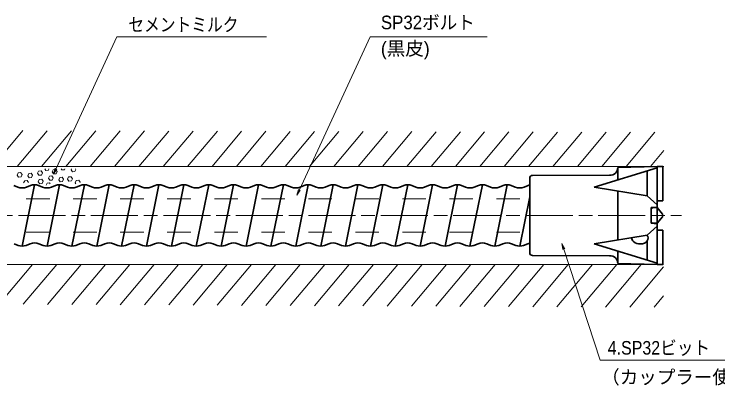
# Model space of a CAD drawing. Units: millimetres at full size, sheet at 1:2; details may follow other scales. Extents: x 0 to 1680, y 0 to 1188.
# Drawn here: x 1030.1 to 1389.4, y 723.8 to 914.8 of the extents above; entities that cross this region are included whole.
import ezdxf
from ezdxf.enums import TextEntityAlignment as Align

# ---------------------------------------------------------------- set-up
doc = ezdxf.new("R2010")
doc.units = ezdxf.units.MM
doc.header["$LTSCALE"] = 2
doc.linetypes.add('CHAIN', pattern=[18.5, 12, -1.5, 3.5, -1.5])
doc.linetypes.add('DASHED_SPACED', pattern=[12, 6, -6])
for name, color, linetype, lineweight in [('1外形線', 7, 'Continuous', 35), ('2細い実線', 3, 'Continuous', 20), ('3隠れ線', 2, 'DASHED_SPACED', 13), ('4中心線', 1, 'CHAIN', 13), ('6寸法線', 4, 'Continuous', 13)]:
    doc.layers.add(name, color=color, linetype=linetype, lineweight=lineweight)
doc.styles.add('ＭＳ Ｐゴシック', font='')
doc.styles.get('ＭＳ Ｐゴシック').set_extended_font_data('MS PGothic')

# ---------------------------------------------------------------- blocks, each defined once
blk = doc.blocks.new('open_arrow')
at = {"color": 0, "linetype": 'Continuous', "lineweight": -2}
blk.add_lwpolyline([(7.5, 1.25), (0, 0), (7.5, -1.25)], dxfattribs=at)

msp = doc.modelspace()

# ---------------------------------------------------------------- linework, layer by layer
at = {"layer": '1外形線'}
for p, q in [((1358.308, 836.339), (1326.188, 826.442)), ((1358.308, 836.952), (1338.308, 836.452)), ((1338.308, 836.452), (1338.308, 830.177)), ((1353.308, 834.799), (1353.308, 821.952)), ((1361.308, 836.952), (1358.308, 836.952)), ((1358.308, 836.952), (1358.308, 815.952)), ((1361.308, 836.952), (1361.308, 819.452)), ((1293.308, 830.952), (1293.308, 792.952)), ((1334.063, 832.498), (1294.804, 832.436)), ((1029.866, 827.236), (1031.963, 826.401)), ((1040.542, 827.622), (1034.192, 796.282)), ((1038.518, 827.236), (1036.421, 826.401)), ((1042.566, 827.236), (1044.663, 826.401)), ((1053.242, 827.622), (1046.892, 796.282)), ((1051.218, 827.236), (1049.121, 826.401)), ((1055.266, 827.236), (1057.363, 826.401)), ((1065.942, 827.622), (1059.592, 796.282)), ((1063.918, 827.236), (1061.821, 826.401)), ((1067.966, 827.236), (1070.063, 826.401)), ((1078.642, 827.622), (1072.292, 796.282)), ((1076.618, 827.236), (1074.521, 826.401)), ((1080.666, 827.236), (1082.763, 826.401)), ((1091.342, 827.622), (1084.992, 796.282)), ((1089.318, 827.236), (1087.221, 826.401)), ((1093.366, 827.236), (1095.463, 826.401)), ((1104.042, 827.622), (1097.692, 796.282)), ((1102.018, 827.236), (1099.921, 826.401)), ((1106.066, 827.236), (1108.163, 826.401)), ((1116.742, 827.622), (1110.392, 796.282)), ((1114.718, 827.236), (1112.621, 826.401)), ((1118.766, 827.236), (1120.863, 826.401)), ((1129.442, 827.622), (1123.092, 796.282)), ((1127.418, 827.236), (1125.321, 826.401)), ((1131.466, 827.236), (1133.563, 826.401)), ((1142.142, 827.622), (1135.792, 796.282)), ((1140.118, 827.236), (1138.021, 826.401)), ((1144.166, 827.236), (1146.263, 826.401)), ((1154.842, 827.622), (1148.492, 796.282)), ((1152.818, 827.236), (1150.721, 826.401)), ((1156.866, 827.236), (1158.963, 826.401)), ((1167.542, 827.622), (1161.192, 796.282)), ((1165.518, 827.236), (1163.421, 826.401)), ((1169.566, 827.236), (1171.663, 826.401)), ((1180.242, 827.622), (1173.892, 796.282)), ((1178.218, 827.236), (1176.121, 826.401)), ((1182.266, 827.236), (1184.363, 826.401)), ((1192.942, 827.622), (1186.592, 796.282)), ((1190.918, 827.236), (1188.821, 826.401)), ((1194.966, 827.236), (1197.063, 826.401)), ((1205.642, 827.622), (1199.292, 796.282)), ((1203.618, 827.236), (1201.521, 826.401)), ((1207.666, 827.236), (1209.763, 826.401)), ((1218.342, 827.622), (1211.992, 796.282)), ((1216.318, 827.236), (1214.221, 826.401)), ((1220.366, 827.236), (1222.463, 826.401)), ((1229.018, 827.236), (1226.921, 826.401)), ((1231.042, 827.622), (1227.867, 811.952)), ((1233.066, 827.236), (1235.163, 826.401)), ((1243.742, 827.622), (1237.392, 796.282)), ((1241.718, 827.236), (1239.621, 826.401)), ((1245.766, 827.236), (1247.863, 826.401)), ((1256.442, 827.622), (1250.092, 796.282)), ((1254.418, 827.236), (1252.321, 826.401)), ((1258.466, 827.236), (1260.563, 826.401)), ((1269.142, 827.622), (1262.792, 796.282)), ((1267.118, 827.236), (1265.021, 826.401)), ((1271.166, 827.236), (1273.263, 826.401)), ((1281.842, 827.622), (1275.492, 796.282)), ((1279.818, 827.236), (1277.721, 826.401)), ((1283.866, 827.236), (1285.963, 826.401)), ((1292.518, 827.236), (1290.421, 826.401)), ((1292.518, 827.236), (1290.421, 826.401)), ((1353.308, 821.952), (1326.188, 826.442)), ((1338.308, 824.435), (1338.308, 811.952)), ((1293.308, 821.533), (1288.192, 796.282)), ((1353.308, 821.952), (1358.308, 817.452)), ((1361.308, 819.452), (1358.308, 819.452)), ((1355.308, 815.952), (1358.308, 816.202)), ((1355.308, 815.952), (1355.308, 807.952)), ((1358.308, 815.952), (1356.308, 815.952)), ((1358.308, 815.952), (1358.308, 807.952)), ((1358.308, 815.952), (1361.08, 812.588)), ((1227.867, 811.952), (1224.692, 796.282)), ((1338.308, 799.468), (1338.308, 811.952)), ((1358.308, 807.952), (1361.08, 811.316)), ((1353.308, 801.952), (1358.308, 806.452)), ((1355.308, 807.952), (1358.308, 807.702)), ((1358.308, 807.952), (1356.308, 807.952)), ((1358.308, 807.952), (1358.308, 786.952)), ((1353.308, 801.952), (1326.142, 797.454)), ((1353.308, 801.575), (1353.308, 801.952)), ((1361.308, 804.452), (1358.308, 804.452)), ((1361.308, 804.452), (1361.308, 786.952)), ((1353.308, 789.101), (1353.308, 798.933)), ((1032.168, 796.668), (1030.071, 797.502)), ((1036.216, 796.668), (1038.313, 797.502)), ((1044.868, 796.668), (1042.771, 797.502)), ((1048.916, 796.668), (1051.013, 797.502)), ((1057.568, 796.668), (1055.471, 797.502)), ((1061.616, 796.668), (1063.713, 797.502)), ((1070.268, 796.668), (1068.171, 797.502)), ((1074.316, 796.668), (1076.413, 797.502)), ((1082.968, 796.668), (1080.871, 797.502)), ((1087.016, 796.668), (1089.113, 797.502)), ((1095.668, 796.668), (1093.571, 797.502)), ((1099.716, 796.668), (1101.813, 797.502)), ((1108.368, 796.668), (1106.271, 797.502)), ((1112.416, 796.668), (1114.513, 797.502)), ((1121.068, 796.668), (1118.971, 797.502)), ((1125.116, 796.668), (1127.213, 797.502)), ((1133.768, 796.668), (1131.671, 797.502)), ((1137.816, 796.668), (1139.913, 797.502)), ((1146.468, 796.668), (1144.371, 797.502)), ((1150.516, 796.668), (1152.613, 797.502)), ((1159.168, 796.668), (1157.071, 797.502)), ((1163.216, 796.668), (1165.313, 797.502)), ((1171.868, 796.668), (1169.771, 797.502)), ((1175.916, 796.668), (1178.013, 797.502)), ((1184.568, 796.668), (1182.471, 797.502)), ((1188.616, 796.668), (1190.713, 797.502)), ((1197.268, 796.668), (1195.171, 797.502)), ((1201.316, 796.668), (1203.413, 797.502)), ((1209.968, 796.668), (1207.871, 797.502)), ((1214.016, 796.668), (1216.113, 797.502)), ((1222.668, 796.668), (1220.571, 797.502)), ((1226.716, 796.668), (1228.813, 797.502)), ((1235.368, 796.668), (1233.271, 797.502)), ((1239.416, 796.668), (1241.513, 797.502)), ((1248.068, 796.668), (1245.971, 797.502)), ((1252.116, 796.668), (1254.213, 797.502)), ((1260.768, 796.668), (1258.671, 797.502)), ((1264.816, 796.668), (1266.913, 797.502)), ((1273.468, 796.668), (1271.371, 797.502)), ((1277.516, 796.668), (1279.613, 797.502)), ((1286.168, 796.668), (1284.071, 797.502)), ((1290.216, 796.668), (1292.313, 797.502)), ((1358.308, 787.564), (1326.142, 797.454)), ((1334.063, 791.405), (1294.804, 791.468)), ((1338.308, 787.452), (1338.308, 793.713)), ((1358.308, 786.952), (1338.308, 787.452)), ((1361.308, 786.952), (1358.308, 786.952))]:
    msp.add_line(p, q, dxfattribs=at)
for centre, radius, start, end in [((1334.291, 836.492), 4, 266.73209, 0), ((1294.808, 830.936), 1.5, 90, 180), ((1040.542, 822.122), 5.5, 68.40525, 111.59475), ((1053.242, 822.122), 5.5, 68.40525, 111.59475), ((1065.942, 822.122), 5.5, 68.40525, 111.59475), ((1078.642, 822.122), 5.5, 68.40525, 111.59475), ((1091.342, 822.122), 5.5, 68.40525, 111.59475), ((1104.042, 822.122), 5.5, 68.40525, 111.59475), ((1116.742, 822.122), 5.5, 68.40525, 111.59475), ((1129.442, 822.122), 5.5, 68.40525, 111.59475), ((1142.142, 822.122), 5.5, 68.40525, 111.59475), ((1154.842, 822.122), 5.5, 68.40525, 111.59475), ((1167.542, 822.122), 5.5, 68.40525, 111.59475), ((1180.242, 822.122), 5.5, 68.40525, 111.59475), ((1192.942, 822.122), 5.5, 68.40525, 111.59475), ((1205.642, 822.122), 5.5, 68.40525, 111.59475), ((1218.342, 822.122), 5.5, 68.40525, 111.59475), ((1231.042, 822.122), 5.5, 68.40525, 111.59475), ((1243.742, 822.122), 5.5, 68.40525, 111.59475), ((1256.442, 822.122), 5.5, 68.40525, 111.59475), ((1269.142, 822.122), 5.5, 68.40525, 111.59475), ((1281.842, 822.122), 5.5, 68.40525, 111.59475), ((1294.542, 822.122), 5.5, 102.9613, 111.59475), ((1294.542, 822.122), 5.5, 102.9613, 111.59475), ((1034.192, 831.972), 6, 248.19211, 291.80789), ((1046.892, 831.972), 6, 248.19211, 291.80789), ((1059.592, 831.972), 6, 248.19211, 291.80789), ((1072.292, 831.972), 6, 248.19211, 291.80789), ((1084.992, 831.972), 6, 248.19211, 291.80789), ((1097.692, 831.972), 6, 248.19211, 291.80789), ((1110.392, 831.972), 6, 248.19211, 291.80789), ((1123.092, 831.972), 6, 248.19211, 291.80789), ((1135.792, 831.972), 6, 248.19211, 291.80789), ((1148.492, 831.972), 6, 248.19211, 291.80789), ((1161.192, 831.972), 6, 248.19211, 291.80789), ((1173.892, 831.972), 6, 248.19211, 291.80789), ((1186.592, 831.972), 6, 248.19211, 291.80789), ((1199.292, 831.972), 6, 248.19211, 291.80789), ((1211.992, 831.972), 6, 248.19211, 291.80789), ((1224.692, 831.972), 6, 248.19211, 291.80789), ((1237.392, 831.972), 6, 248.19211, 291.80789), ((1250.092, 831.972), 6, 248.19211, 291.80789), ((1262.792, 831.972), 6, 248.19211, 291.80789), ((1275.492, 831.972), 6, 248.19211, 291.80789), ((1288.192, 831.972), 6, 248.19211, 291.80789), ((1356.308, 814.952), 1, 90, 180), ((1360.308, 811.952), 1, 320.51384, 39.48643), ((1356.308, 808.952), 1, 180, 270), ((1040.542, 791.932), 6, 68.19211, 111.80789), ((1053.242, 791.932), 6, 68.19211, 111.80789), ((1065.942, 791.932), 6, 68.19211, 111.80789), ((1078.642, 791.932), 6, 68.19211, 111.80789), ((1091.342, 791.932), 6, 68.19211, 111.80789), ((1104.042, 791.932), 6, 68.19211, 111.80789), ((1116.742, 791.932), 6, 68.19211, 111.80789), ((1129.442, 791.932), 6, 68.19211, 111.80789), ((1142.142, 791.932), 6, 68.19211, 111.80789), ((1154.842, 791.932), 6, 68.19211, 111.80789), ((1167.542, 791.932), 6, 68.19211, 111.80789), ((1180.242, 791.932), 6, 68.19211, 111.80789), ((1192.942, 791.932), 6, 68.19211, 111.80789), ((1205.642, 791.932), 6, 68.19211, 111.80789), ((1218.342, 791.932), 6, 68.19211, 111.80789), ((1231.042, 791.932), 6, 68.19211, 111.80789), ((1243.742, 791.932), 6, 68.19211, 111.80789), ((1256.442, 791.932), 6, 68.19211, 111.80789), ((1269.142, 791.932), 6, 68.19211, 111.80789), ((1281.842, 791.932), 6, 68.19211, 111.80789), ((1294.542, 791.932), 6, 101.86473, 111.80789), ((1294.542, 791.932), 6, 101.86473, 111.80789), ((1034.192, 801.782), 5.5, 248.40525, 291.59475), ((1046.892, 801.782), 5.5, 248.40525, 291.59475), ((1059.592, 801.782), 5.5, 248.40525, 291.59475), ((1072.292, 801.782), 5.5, 248.40525, 291.59475), ((1084.992, 801.782), 5.5, 248.40525, 291.59475), ((1097.692, 801.782), 5.5, 248.40525, 291.59475), ((1110.392, 801.782), 5.5, 248.40525, 291.59475), ((1123.092, 801.782), 5.5, 248.40525, 291.59475), ((1135.792, 801.782), 5.5, 248.40525, 291.59475), ((1148.492, 801.782), 5.5, 248.40525, 291.59475), ((1161.192, 801.782), 5.5, 248.40525, 291.59475), ((1173.892, 801.782), 5.5, 248.40525, 291.59475), ((1186.592, 801.782), 5.5, 248.40525, 291.59475), ((1199.292, 801.782), 5.5, 248.40525, 291.59475), ((1211.992, 801.782), 5.5, 248.40525, 291.59475), ((1224.692, 801.782), 5.5, 248.40525, 291.59475), ((1237.392, 801.782), 5.5, 248.40525, 291.59475), ((1250.092, 801.782), 5.5, 248.40525, 291.59475), ((1262.792, 801.782), 5.5, 248.40525, 291.59475), ((1275.492, 801.782), 5.5, 248.40525, 291.59475), ((1288.192, 801.782), 5.5, 248.40525, 291.59475), ((1294.808, 792.968), 1.5, 180, 270), ((1334.291, 787.412), 4, 0, 93.26791)]:
    msp.add_arc(centre, radius, start, end, dxfattribs=at)
for major_axis, ratio, start_param, end_param in [((3.958, 0), 0.714598, 4.712389, 6.9089501), ((4.345, 0), 0.65093, 2.9974813, 4.712389)]:
    msp.add_ellipse((1349.808, 800.254), major_axis=major_axis, ratio=ratio, start_param=start_param, end_param=end_param, dxfattribs=at)
at = {"layer": '2細い実線'}
for p, q in [((1019.213, 836.952), (1034.584, 855.27)), ((1031.647, 836.952), (1046.991, 855.238)), ((1044.081, 836.952), (1059.398, 855.205)), ((1056.515, 836.952), (1071.804, 855.173)), ((1068.949, 836.952), (1084.211, 855.14)), ((1081.383, 836.952), (1096.618, 855.108)), ((1093.817, 836.952), (1109.025, 855.075)), ((1106.251, 836.952), (1121.431, 855.043)), ((1118.685, 836.952), (1133.838, 855.01)), ((1131.119, 836.952), (1146.245, 854.978)), ((1143.553, 836.952), (1158.652, 854.945)), ((1155.987, 836.952), (1171.058, 854.913)), ((1168.421, 836.952), (1183.465, 854.88)), ((1180.855, 836.952), (1195.872, 854.848)), ((1193.289, 836.952), (1208.279, 854.815)), ((1205.723, 836.952), (1220.685, 854.783)), ((1218.157, 836.952), (1233.092, 854.75)), ((1230.591, 836.952), (1245.499, 854.718)), ((1243.025, 836.952), (1257.906, 854.685)), ((1255.459, 836.952), (1270.312, 854.653)), ((1267.893, 836.952), (1282.719, 854.62)), ((1280.327, 836.952), (1295.126, 854.588)), ((1292.761, 836.952), (1307.533, 854.556)), ((1305.195, 836.952), (1319.939, 854.523)), ((1317.629, 836.952), (1332.346, 854.491)), ((1330.063, 836.952), (1344.753, 854.458)), ((1342.497, 836.952), (1357.159, 854.426)), ((1354.931, 836.952), (1361.838, 845.183)), ((1361.816, 836.952), (964.308, 836.952)), ((1031.658, 832.583), (1032.186, 833.716)), ((1033.431, 833.825), (1032.186, 833.716)), ((1034.148, 832.801), (1033.431, 833.825)), ((1042.057, 833.501), (1042.585, 834.634)), ((1043.83, 834.743), (1042.585, 834.634)), ((1044.547, 833.719), (1043.83, 834.743)), ((1044.019, 832.586), (1044.547, 833.719)), ((1046.321, 834.96), (1045.75, 835.776)), ((1047.566, 835.069), (1046.321, 834.96)), ((1047.566, 835.069), (1047.895, 835.776)), ((1049.528, 834.154), (1050.056, 835.287)), ((1050.245, 833.13), (1049.528, 834.154)), ((1051.302, 835.396), (1050.056, 835.287)), ((1052.019, 834.372), (1051.302, 835.396)), ((1051.49, 833.239), (1052.019, 834.372)), ((1054.51, 835.218), (1054.12, 835.776)), ((1055.755, 835.327), (1054.51, 835.218)), ((1055.755, 835.327), (1055.965, 835.776)), ((1059.188, 835.287), (1059.416, 835.776)), ((1059.905, 834.263), (1059.188, 835.287)), ((1061.15, 834.372), (1059.905, 834.263)), ((1061.15, 834.372), (1061.678, 835.505)), ((1061.678, 835.505), (1061.489, 835.776)), ((1032.375, 831.56), (1031.658, 832.583)), ((1033.62, 831.668), (1032.375, 831.56)), ((1033.62, 831.668), (1034.148, 832.801)), ((1037.033, 832.239), (1037.562, 833.372)), ((1037.75, 831.215), (1037.033, 832.239)), ((1038.807, 833.481), (1037.562, 833.372)), ((1038.996, 831.324), (1037.75, 831.215)), ((1039.524, 832.457), (1038.807, 833.481)), ((1038.996, 831.324), (1039.524, 832.457)), ((1042.774, 832.477), (1042.057, 833.501)), ((1042.434, 829.187), (1042.962, 830.32)), ((1044.019, 832.586), (1042.774, 832.477)), ((1044.208, 830.429), (1042.962, 830.32)), ((1044.925, 829.405), (1044.208, 830.429)), ((1047.588, 830.957), (1048.116, 832.09)), ((1048.305, 829.933), (1047.588, 830.957)), ((1049.362, 832.199), (1048.116, 832.09)), ((1049.55, 830.042), (1048.305, 829.933)), ((1050.079, 831.175), (1049.362, 832.199)), ((1049.55, 830.042), (1050.079, 831.175)), ((1051.49, 833.239), (1050.245, 833.13)), ((1052.862, 830.19), (1053.39, 831.323)), ((1053.579, 829.166), (1052.862, 830.19)), ((1054.636, 831.432), (1053.39, 831.323)), ((1055.353, 830.408), (1054.636, 831.432)), ((1054.824, 829.275), (1055.353, 830.408)), ((1057.377, 830.494), (1057.905, 831.627)), ((1058.094, 829.47), (1057.377, 830.494)), ((1059.151, 831.736), (1057.905, 831.627)), ((1059.868, 830.712), (1059.151, 831.736)), ((1059.339, 829.579), (1059.868, 830.712)), ((1034.963, 828.533), (1035.491, 829.666)), ((1036.736, 829.775), (1035.491, 829.666)), ((1037.453, 828.751), (1036.736, 829.775)), ((1043.151, 828.163), (1042.434, 829.187)), ((1044.396, 828.272), (1043.151, 828.163)), ((1044.396, 828.272), (1044.925, 829.405)), ((1046.374, 827.39), (1046.887, 828.49)), ((1048.132, 828.599), (1046.887, 828.49)), ((1048.502, 828.071), (1048.132, 828.599)), ((1054.824, 829.275), (1053.579, 829.166)), ((1059.339, 829.579), (1058.094, 829.47)), ((1061.301, 828.664), (1061.83, 829.797)), ((1061.646, 828.172), (1061.301, 828.664)), ((1063.075, 829.906), (1061.83, 829.797)), ((1063.792, 828.882), (1063.075, 829.906)), ((1063.727, 828.744), (1063.792, 828.882)), ((1361.685, 786.952), (964.308, 786.952)), ((1022.363, 766.614), (1039.428, 786.952)), ((1034.748, 766.556), (1051.862, 786.952)), ((1047.133, 766.498), (1064.296, 786.952)), ((1059.519, 766.44), (1076.73, 786.952)), ((1071.904, 766.382), (1089.164, 786.952)), ((1084.289, 766.324), (1101.598, 786.952)), ((1096.674, 766.266), (1114.032, 786.952)), ((1109.06, 766.208), (1126.466, 786.952)), ((1121.445, 766.15), (1138.9, 786.952)), ((1133.83, 766.092), (1151.334, 786.952)), ((1146.216, 766.033), (1163.768, 786.952)), ((1158.601, 765.975), (1176.202, 786.952)), ((1170.986, 765.917), (1188.636, 786.952)), ((1183.372, 765.859), (1201.07, 786.952)), ((1195.757, 765.801), (1213.504, 786.952)), ((1208.142, 765.743), (1225.938, 786.952)), ((1220.528, 765.685), (1238.372, 786.952)), ((1232.913, 765.627), (1250.806, 786.952)), ((1245.298, 765.569), (1263.24, 786.952)), ((1265.768, 775.147), (1275.674, 786.952)), ((1270.069, 765.453), (1288.108, 786.952)), ((1282.454, 765.395), (1300.542, 786.952)), ((1294.839, 765.337), (1312.976, 786.952)), ((1307.225, 765.279), (1325.41, 786.952)), ((1319.61, 765.221), (1337.844, 786.952)), ((1331.995, 765.163), (1350.278, 786.952)), ((1344.381, 765.105), (1361.682, 785.724)), ((1257.684, 765.511), (1265.743, 775.116)), ((1356.766, 765.047), (1361.643, 770.86))]:
    msp.add_line(p, q, dxfattribs=at)
at = {"layer": '3隠れ線'}
for p, q in [((964.308, 820.452), (1293.308, 820.452)), ((964.308, 803.452), (1293.308, 803.452))]:
    msp.add_line(p, q, dxfattribs=at)
at = {"layer": '4中心線'}
msp.add_line((329.308, 811.952), (1370.775, 811.952), dxfattribs=at)
at = {"layer": '6寸法線'}
for points in [[(1050.245, 833.13), (1051.5, 835.855), (1082.54, 903.23), (1158.864, 903.23)], [(1174.482, 822.341), (1175.742, 825.063), (1211.912, 903.23), (1271.624, 903.23)], [(1309.767, 797.61), (1310.699, 794.759), (1329.267, 737.972), (1486.521, 737.972)]]:
    msp.add_lwpolyline(points, dxfattribs=at)

# ---------------------------------------------------------------- block references
at = {"layer": '6寸法線', "xscale": 0.4, "yscale": 0.4}
for p, rotation in [((1050.245, 833.13), 65.3), ((1174.482, 822.341), 65.2), ((1309.767, 797.61), 288.1)]:
    msp.add_blockref('open_arrow', p, dxfattribs=dict(at, rotation=rotation))

# ---------------------------------------------------------------- texts
at = {"layer": '6寸法線', "style": 'ＭＳ Ｐゴシック', "width": 0.85}
msp.add_text('セメントミルク', height=6.928, dxfattribs=at).set_placement((1144.635, 909.446), align=Align.MIDDLE_RIGHT)
at = {"layer": '6寸法線', "style": 'ＭＳ Ｐゴシック'}
for s, width, p in [('SP32ボルト', 0.95, (1217.318, 904.999)), ('4.SP32ビット', 0.9, (1333.14, 738.802))]:
    msp.add_text(s, height=6.928, dxfattribs=dict(at, width=width)).set_placement(p, align=Align.BOTTOM_LEFT)
for s, p in [('(黒皮)', (1217.318, 891.66)), ('（カップラー使用時はφ50,φ70選択）', (1329.831, 723.856))]:
    msp.add_text(s, height=6.928, dxfattribs=at).set_placement(p, align=Align.BOTTOM_LEFT)

doc.saveas('drawing.dxf')
